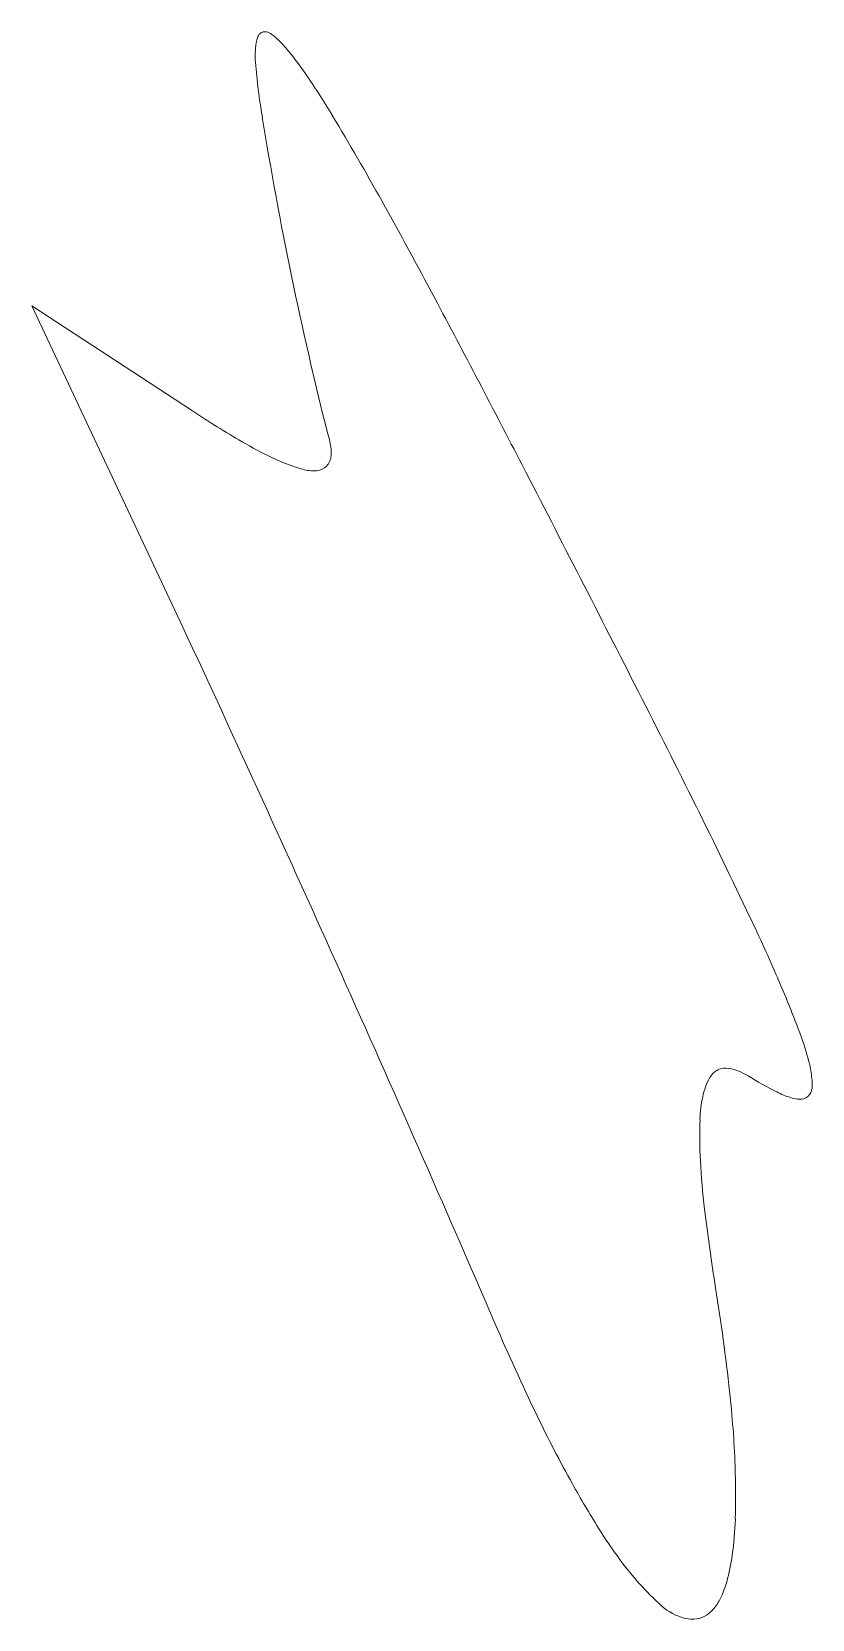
# Model space of a CAD drawing. Header units: millimetres. Extents: x 56.6 to 68.1, y -46.4 to -23.1.
import ezdxf

# ---------------------------------------------------------------- set-up
doc = ezdxf.new("R2010")
doc.units = ezdxf.units.MM
doc.layers.add('6', color=30, linetype='Continuous', lineweight=0, true_color=0xff7f00)

msp = doc.modelspace()

# ---------------------------------------------------------------- linework, layer by layer
at = {"layer": '6'}
for p, q in [((58.831, -31.788), (56.617, -27.08)), ((56.617, -27.08), (58.974, -28.624)), ((63.41, -41.997), (63.41, -41.997))]:
    msp.add_line(p, q, dxfattribs=at)
for centre, radius, start, end in [((61.041, -23.416), 1.145, 170.4479, 184.7146), ((60.386, -23.305), 0.482, 160.2156, 170.4479), ((60.091, -23.199), 0.168, 142.8556, 160.2156), ((60.03, -23.153), 0.0906, 103.2508, 142.8556), ((60.037, -23.184), 0.123, 69.4009, 103.2508), ((59.979, -23.338), 0.288, 51.5788, 69.4009), ((59.392, -24.078), 1.231, 42.9939, 51.5788), ((58.626, -24.792), 2.279, 37.8177, 42.9939), ((69.194, -22.743), 9.326, 184.7146, 189.7028), ((55.455, -27.253), 6.294, 34.7033, 37.8177), ((51.204, -30.197), 11.465, 31.0229, 34.7033), ((114.282, -15.518), 54.989, 189.2051, 194.1349), ((22.615, -47.391), 44.825, 29.1618, 31.0229), ((-7.714, -64.315), 79.556, 27.99752, 29.16177), ((-142.916, -136.195), 232.678, 27.31675, 27.99752), ((68.168, -14.593), 16.775, 236.7668, 239.6976), ((62.644, -24.044), 5.828, 239.6976, 244.6708), ((59.482, -29.399), 1.544, 9.1066, 17.0046), ((61.433, -26.604), 2.996, 244.6708, 253.7073), ((60.769, -29.264), 0.243, 315.9492, 355.8947), ((60.46, -29.242), 0.553, 355.8947, 9.1066), ((60.755, -28.921), 0.582, 253.7073, 274.3057), ((60.782, -29.277), 0.225, 274.3057, 315.9492), ((-568.822, -356.181), 712.042, 27.015759, 27.316861), ((-309.428, -203.1), 406.156, 23.369, 24.9475), ((-93.655, -113.907), 178.675, 26.41468, 27.01576), ((-24.502, -79.557), 101.461, 25.39127, 26.41468), ((39.65, -49.107), 30.45, 23.5231, 25.3913), ((53.322, -43.156), 15.538, 19.9229, 23.5231), ((65.164, -38.864), 2.942, 11.6435, 19.9229), ((67.411, -38.878), 0.966, 150.3974, 168.4758), ((66.81, -38.537), 0.275, 116.1311, 150.3974), ((66.801, -38.519), 0.255, 78.5561, 116.1311), ((66.682, -39.105), 0.853, 58.2817, 78.5561), ((70.26, -33.315), 5.953, 238.283, 242.9266), ((66.759, -38.535), 1.313, 1.3553, 11.6435), ((68.101, -37.54), 1.208, 242.9266, 253.2439), ((67.903, -38.561), 0.16, 308.7945, 339.9662), ((67.766, -38.511), 0.307, 339.9662, 1.3553), ((68.458, -39.092), 2.035, 168.4758, 177.9251), ((67.941, -38.07), 0.655, 253.2439, 262.6002), ((67.891, -38.457), 0.265, 262.6002, 277.3466), ((67.905, -38.563), 0.158, 277.3466, 308.7945), ((73.037, -39.258), 6.616, 177.9251, 183.1612), ((77.617, -39.005), 11.204, 183.1612, 186.8273), ((95.814, -36.826), 29.531, 186.8273, 189.0852), ((35.882, -46.41), 31.163, 6.2609, 9.0849), ((95.501, -28.2), 34.931, 203.2653, 205.7369), ((51.23, -44.726), 15.723, 2.2848, 6.2609), ((81.479, -34.959), 19.365, 205.7369, 209.0568), ((56.125, -44.53), 10.823, 358.1294, 2.2848), ((77.012, -37.441), 14.254, 209.0568, 212.0911), ((62.05, -44.724), 4.896, 351.9493, 358.1294), ((71.508, -40.892), 7.758, 212.0911, 216.2044), ((63.744, -44.964), 3.185, 344.775, 351.9493), ((68.839, -42.846), 4.451, 216.2044, 228.0156), ((65.541, -45.453), 1.322, 333.6297, 344.775), ((65.956, -45.658), 0.86, 320.9266, 333.6297), ((66.403, -45.553), 0.809, 228.0156, 255.9481), ((66.314, -45.91), 0.441, 255.9481, 278.3107), ((66.326, -45.994), 0.356, 278.3107, 303.2428), ((66.277, -45.919), 0.445, 303.2428, 320.9266)]:
    msp.add_arc(centre, radius, start, end, dxfattribs=at)

doc.saveas('drawing.dxf')
